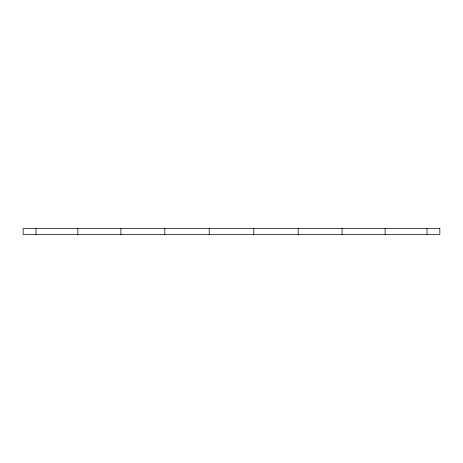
<?xml version="1.0" encoding="UTF-8"?>
<svg xmlns="http://www.w3.org/2000/svg" width="463" height="463" viewBox="0 0 463 463"><rect width="100%" height="100%" fill="white"/><g stroke="black" fill="none" stroke-linecap="round" stroke-linejoin="round"><path stroke-width="0.69" d="M427.008 228.618L427.008 234.382M385.123 228.618L385.123 234.382M342.076 228.618L342.076 234.382M298.184 228.618L298.184 234.382M253.782 228.618L253.782 234.382M209.218 228.618L209.218 234.382M164.816 228.618L164.816 234.382M120.924 228.618L120.924 234.382M77.877 228.618L77.877 234.382M35.992 228.618L35.992 234.382M439.85 228.618L23.15 228.618L23.15 234.382L439.85 234.382L439.85 228.618"/></g></svg>
